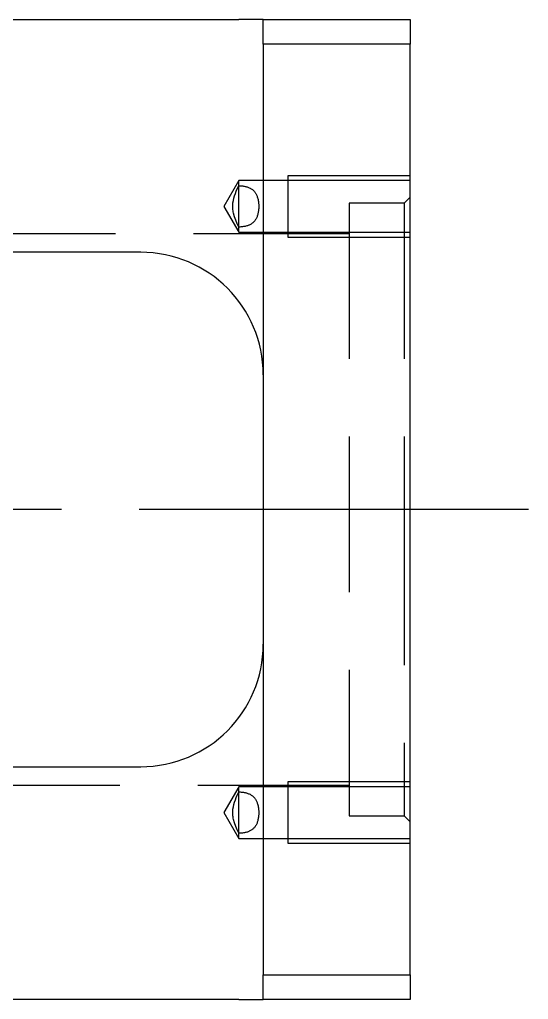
# Model space of a CAD drawing. Extents: x -8 to 924, y -350 to 120.
# Drawn here: x 605.6 to 647.1, y -40 to 40 of the extents above; entities that cross this region are included whole.
import ezdxf

# ---------------------------------------------------------------- set-up
doc = ezdxf.new("R2010")
doc.units = 0
doc.linetypes.add('CENTER', pattern=[50.8, 31.75, -6.35, 6.35, -6.35])
doc.linetypes.add('DASHED', pattern=[19.05, 12.7, -6.35])
doc.layers.get('0').update_dxf_attribs({"linetype": 'CONTINUOUS'})
doc.layers.add('CENTER', color=1, linetype='CENTER')

msp = doc.modelspace()

# ---------------------------------------------------------------- linework, layer by layer
at = {"color": 7, "linetype": 'CONTINUOUS'}
for p, q in [((590, 40), (623.5, 40)), ((625.5, 40), (623.5, 40)), ((625.5, 40), (637.5, 40)), ((625.5, 38), (625.5, 40)), ((637.5, 40), (637.5, 38)), ((625.5, 38), (625.5, -38)), ((637.5, 38), (625.5, 38)), ((637.5, -38), (637.5, 38)), ((623.38, 26.169), (623.5, 26.435)), ((623.5, 26.435), (623.565, 26.434)), ((623.5, 23.062), (623.5, 26.435)), ((623.565, 26.434), (623.629, 26.432)), ((623.629, 26.432), (623.693, 26.428)), ((623.693, 26.428), (623.757, 26.423)), ((623.757, 26.423), (623.823, 26.416)), ((623.823, 26.416), (623.887, 26.406)), ((623.887, 26.406), (623.951, 26.396)), ((623.107, 25.42), (623.164, 25.611)), ((623.164, 25.611), (623.23, 25.8)), ((623.23, 25.8), (623.303, 25.986)), ((623.303, 25.986), (623.38, 26.169)), ((623.951, 26.396), (624.015, 26.383)), ((624.015, 26.383), (624.075, 26.369)), ((624.075, 26.369), (624.135, 26.353)), ((624.135, 26.353), (624.194, 26.336)), ((624.194, 26.336), (624.251, 26.316)), ((624.251, 26.316), (624.309, 26.294)), ((624.309, 26.294), (624.365, 26.27)), ((624.365, 26.27), (624.42, 26.243)), ((624.42, 26.243), (624.473, 26.214)), ((624.473, 26.214), (624.521, 26.186)), ((624.521, 26.186), (624.568, 26.155)), ((624.568, 26.155), (624.612, 26.122)), ((624.612, 26.122), (624.655, 26.087)), ((624.655, 26.087), (624.697, 26.049)), ((624.697, 26.049), (624.738, 26.008)), ((624.738, 26.008), (624.776, 25.966)), ((624.776, 25.966), (624.812, 25.922)), ((624.812, 25.922), (624.843, 25.879)), ((624.843, 25.879), (624.873, 25.835)), ((624.873, 25.835), (624.901, 25.789)), ((624.901, 25.789), (624.927, 25.742)), ((624.927, 25.742), (624.952, 25.692)), ((624.952, 25.692), (624.976, 25.64)), ((624.976, 25.64), (624.997, 25.587)), ((623.01, 24.709), (623.011, 24.817)), ((623.011, 24.817), (623.017, 24.924)), ((623.017, 24.924), (623.028, 25.031)), ((623.028, 25.031), (623.061, 25.227)), ((623.061, 25.227), (623.107, 25.42)), ((624.997, 25.587), (625.017, 25.534)), ((625.017, 25.534), (625.041, 25.458)), ((625.041, 25.458), (625.063, 25.38)), ((625.063, 25.38), (625.081, 25.301)), ((625.081, 25.301), (625.096, 25.22)), ((625.096, 25.22), (625.109, 25.138)), ((625.109, 25.138), (625.119, 25.055)), ((625.119, 25.055), (625.126, 24.987)), ((625.126, 24.987), (625.13, 24.92)), ((625.13, 24.92), (625.134, 24.852)), ((625.134, 24.852), (625.135, 24.783)), ((623.015, 24.602), (623.01, 24.709)), ((623.024, 24.499), (623.015, 24.602)), ((623.038, 24.395), (623.024, 24.499)), ((623.056, 24.293), (623.038, 24.395)), ((623.078, 24.191), (623.056, 24.293)), ((623.159, 23.901), (623.078, 24.191)), ((625.036, 24.023), (625.015, 23.958)), ((625.055, 24.09), (625.036, 24.023)), ((625.072, 24.158), (625.055, 24.09)), ((625.087, 24.227), (625.072, 24.158)), ((625.099, 24.295), (625.087, 24.227)), ((625.11, 24.364), (625.099, 24.295)), ((625.118, 24.434), (625.11, 24.364)), ((625.125, 24.504), (625.118, 24.434)), ((625.13, 24.573), (625.125, 24.504)), ((625.134, 24.643), (625.13, 24.573)), ((625.135, 24.713), (625.134, 24.643)), ((625.135, 24.783), (625.135, 24.713)), ((623.26, 23.617), (623.159, 23.901)), ((623.376, 23.337), (623.26, 23.617)), ((623.5, 23.062), (623.376, 23.337)), ((624.311, 23.204), (624.259, 23.184)), ((624.362, 23.226), (624.311, 23.204)), ((624.411, 23.25), (624.362, 23.226)), ((624.463, 23.277), (624.411, 23.25)), ((624.513, 23.307), (624.463, 23.277)), ((624.561, 23.338), (624.513, 23.307)), ((624.607, 23.372), (624.561, 23.338)), ((624.65, 23.407), (624.607, 23.372)), ((624.691, 23.443), (624.65, 23.407)), ((624.731, 23.482), (624.691, 23.443)), ((624.768, 23.522), (624.731, 23.482)), ((624.808, 23.57), (624.768, 23.522)), ((624.845, 23.621), (624.808, 23.57)), ((624.88, 23.674), (624.845, 23.621)), ((624.913, 23.728), (624.88, 23.674)), ((624.941, 23.783), (624.913, 23.728)), ((624.968, 23.84), (624.941, 23.783)), ((624.992, 23.898), (624.968, 23.84)), ((625.015, 23.958), (624.992, 23.898)), ((623.58, 23.063), (623.5, 23.062)), ((623.661, 23.067), (623.58, 23.063)), ((623.741, 23.073), (623.661, 23.067)), ((623.82, 23.082), (623.741, 23.073)), ((623.899, 23.093), (623.82, 23.082)), ((623.976, 23.106), (623.899, 23.093)), ((624.035, 23.119), (623.976, 23.106)), ((624.093, 23.133), (624.035, 23.119)), ((624.15, 23.148), (624.093, 23.133)), ((624.205, 23.166), (624.15, 23.148)), ((624.259, 23.184), (624.205, 23.166)), ((615.5, 21), (575, 21)), ((575, -21), (615.5, -21)), ((623.38, -23.329), (623.5, -23.062)), ((623.5, -23.062), (623.565, -23.063)), ((623.5, -26.435), (623.5, -23.062)), ((623.565, -23.063), (623.629, -23.065)), ((623.629, -23.065), (623.693, -23.069)), ((623.693, -23.069), (623.757, -23.075)), ((623.757, -23.075), (623.823, -23.082)), ((623.823, -23.082), (623.887, -23.091)), ((623.887, -23.091), (623.951, -23.102)), ((623.951, -23.102), (624.015, -23.114)), ((624.015, -23.114), (624.075, -23.128)), ((624.075, -23.128), (624.135, -23.144)), ((624.135, -23.144), (624.194, -23.162)), ((624.194, -23.162), (624.251, -23.181)), ((624.251, -23.181), (624.309, -23.204)), ((623.107, -24.077), (623.164, -23.886)), ((623.164, -23.886), (623.23, -23.698)), ((623.23, -23.698), (623.303, -23.512)), ((623.303, -23.512), (623.38, -23.329)), ((624.309, -23.204), (624.365, -23.228)), ((624.365, -23.228), (624.42, -23.254)), ((624.42, -23.254), (624.473, -23.283)), ((624.473, -23.283), (624.521, -23.312)), ((624.521, -23.312), (624.568, -23.343)), ((624.568, -23.343), (624.612, -23.376)), ((624.612, -23.376), (624.655, -23.411)), ((624.612, -23.376), (624.655, -23.411)), ((624.655, -23.411), (624.697, -23.449)), ((624.655, -23.411), (624.697, -23.449)), ((624.697, -23.449), (624.738, -23.489)), ((624.697, -23.449), (624.738, -23.489)), ((624.738, -23.489), (624.776, -23.531)), ((624.776, -23.531), (624.812, -23.575)), ((624.812, -23.575), (624.843, -23.618)), ((624.843, -23.618), (624.873, -23.662)), ((624.843, -23.618), (624.873, -23.662)), ((624.873, -23.662), (624.901, -23.708)), ((624.873, -23.662), (624.901, -23.708)), ((624.901, -23.708), (624.927, -23.756)), ((624.927, -23.756), (624.952, -23.806)), ((624.952, -23.806), (624.976, -23.857)), ((624.976, -23.857), (624.997, -23.91)), ((624.997, -23.91), (625.017, -23.964)), ((625.017, -23.964), (625.041, -24.04)), ((623.01, -24.788), (623.011, -24.681)), ((623.015, -24.895), (623.01, -24.788)), ((623.011, -24.681), (623.017, -24.573)), ((623.017, -24.573), (623.028, -24.466)), ((623.028, -24.466), (623.061, -24.271)), ((623.061, -24.271), (623.107, -24.077)), ((625.041, -24.04), (625.063, -24.117)), ((625.063, -24.117), (625.081, -24.197)), ((625.081, -24.197), (625.096, -24.278)), ((625.096, -24.278), (625.109, -24.36)), ((625.109, -24.36), (625.119, -24.443)), ((625.119, -24.443), (625.126, -24.51)), ((625.126, -24.51), (625.13, -24.578)), ((625.13, -24.578), (625.134, -24.646)), ((625.134, -24.646), (625.135, -24.714)), ((625.135, -24.784), (625.134, -24.854)), ((625.135, -24.714), (625.135, -24.784)), ((623.024, -24.999), (623.015, -24.895)), ((623.038, -25.102), (623.024, -24.999)), ((623.056, -25.205), (623.038, -25.102)), ((623.078, -25.306), (623.056, -25.205)), ((623.159, -25.596), (623.078, -25.306)), ((623.26, -25.881), (623.159, -25.596)), ((624.992, -25.6), (624.968, -25.658)), ((625.015, -25.54), (624.992, -25.6)), ((625.036, -25.475), (625.015, -25.54)), ((625.055, -25.408), (625.036, -25.475)), ((625.072, -25.34), (625.055, -25.408)), ((625.087, -25.27), (625.072, -25.34)), ((625.099, -25.202), (625.087, -25.27)), ((625.11, -25.133), (625.099, -25.202)), ((625.118, -25.064), (625.11, -25.133)), ((625.125, -24.993), (625.118, -25.064)), ((625.13, -24.924), (625.125, -24.993)), ((625.134, -24.854), (625.13, -24.924)), ((623.376, -26.16), (623.26, -25.881)), ((623.5, -26.435), (623.376, -26.16)), ((623.976, -26.391), (623.899, -26.405)), ((624.035, -26.379), (623.976, -26.391)), ((624.093, -26.365), (624.035, -26.379)), ((624.15, -26.349), (624.093, -26.365)), ((624.205, -26.332), (624.15, -26.349)), ((624.259, -26.313), (624.205, -26.332)), ((624.311, -26.293), (624.259, -26.313)), ((624.362, -26.271), (624.311, -26.293)), ((624.411, -26.248), (624.362, -26.271)), ((624.463, -26.22), (624.411, -26.248)), ((624.513, -26.191), (624.463, -26.22)), ((624.561, -26.159), (624.513, -26.191)), ((624.607, -26.125), (624.561, -26.159)), ((624.65, -26.091), (624.607, -26.125)), ((624.691, -26.054), (624.65, -26.091)), ((624.731, -26.016), (624.691, -26.054)), ((624.768, -25.975), (624.731, -26.016)), ((624.808, -25.927), (624.768, -25.975)), ((624.845, -25.877), (624.808, -25.927)), ((624.88, -25.824), (624.845, -25.877)), ((624.913, -25.769), (624.88, -25.824)), ((624.941, -25.714), (624.913, -25.769)), ((624.968, -25.658), (624.941, -25.714)), ((623.58, -26.434), (623.5, -26.435)), ((623.661, -26.43), (623.58, -26.434)), ((623.741, -26.424), (623.661, -26.43)), ((623.82, -26.416), (623.741, -26.424)), ((623.899, -26.405), (623.82, -26.416)), ((625.5, -40), (625.5, -38)), ((625.5, -38), (637.5, -38)), ((637.5, -38), (637.5, -40)), ((623.5, -40), (590, -40)), ((623.5, -40), (625.5, -40)), ((637.5, -40), (625.5, -40))]:
    msp.add_line(p, q, dxfattribs=at)
at = {"color": 3, "linetype": 'DASHED'}
for p, q in [((637.5, 27.249), (627.5, 27.249)), ((627.5, 27.249), (627.5, 22.249)), ((623.5, 26.849), (622.288, 24.749)), ((627.5, 26.849), (623.5, 26.849)), ((623.5, 26.435), (623.5, 26.849)), ((637.5, 26.849), (627.5, 26.849)), ((637, 25), (632.5, 25)), ((632.5, 25), (632.5, -25)), ((637.5, 25.5), (637, 25)), ((637, 25), (637, 0)), ((622.288, 24.749), (623.5, 22.649)), ((632.5, 22.5), (563, 22.5)), ((623.5, 22.649), (623.5, 23.062)), ((623.5, 22.649), (627.5, 22.649)), ((627.5, 22.649), (637.5, 22.649)), ((627.5, 22.249), (637.5, 22.249)), ((637, 0), (637, -25)), ((637.5, -22.249), (627.5, -22.249)), ((627.5, -22.249), (627.5, -27.249)), ((563, -22.5), (632.5, -22.5)), ((623.5, -22.649), (622.288, -24.749)), ((627.5, -22.649), (623.5, -22.649)), ((623.5, -23.062), (623.5, -22.649)), ((637.5, -22.649), (627.5, -22.649)), ((622.288, -24.749), (623.5, -26.849)), ((632.5, -25), (637, -25)), ((637, -25), (637.5, -25.5)), ((623.5, -26.849), (623.5, -26.435)), ((623.5, -26.849), (627.5, -26.849)), ((627.5, -26.849), (637.5, -26.849)), ((627.5, -27.249), (637.5, -27.249))]:
    msp.add_line(p, q, dxfattribs=at)
at = {"color": 7, "linetype": 'CONTINUOUS'}
for centre, start, end in [((615.5, 11), 0, 90), ((615.5, -11), 270, 0)]:
    msp.add_arc(centre, 10, start, end, dxfattribs=at)
at = {"layer": 'CENTER', "color": 1, "linetype": 'CENTER'}
msp.add_line((647.135, 0), (-8.075, 0), dxfattribs=at)

doc.saveas('drawing.dxf')
